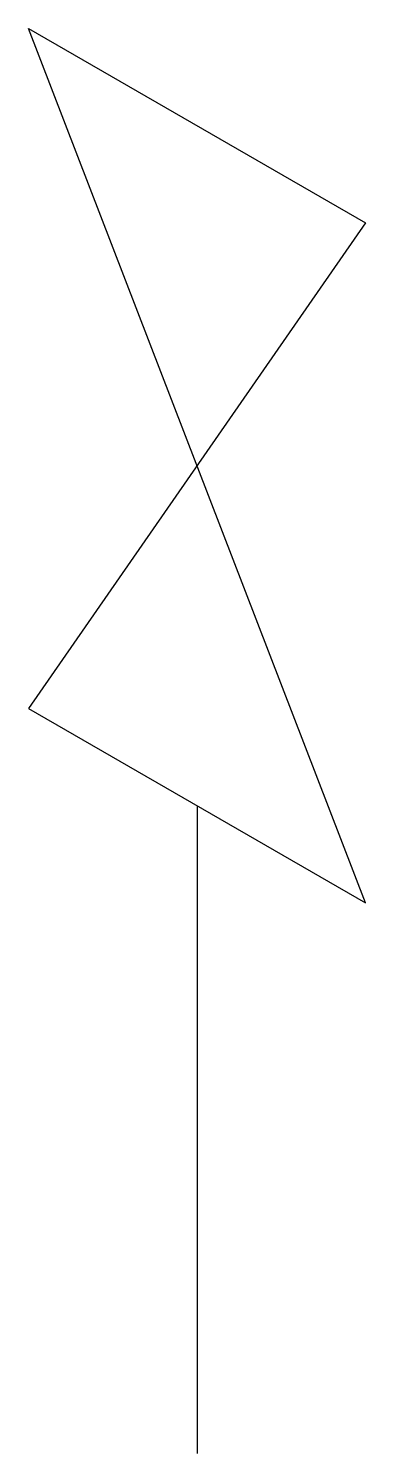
# Model space of a CAD drawing. Header units: millimetres. Extents: x -10043.551 to -10043.447, y -49.432 to -48.992.
import ezdxf

# ---------------------------------------------------------------- set-up
doc = ezdxf.new("R2010")
doc.units = ezdxf.units.MM
doc.layers.add('Tub_iso_bloqueios', color=2, linetype='Continuous')

msp = doc.modelspace()

# ---------------------------------------------------------------- linework, layer by layer
at = {"layer": 'Tub_iso_bloqueios', "color": 2}
for p, q in [((-10043.44685, -49.26247), (-10043.55077, -48.99247)), ((-10043.55077, -48.99247), (-10043.44685, -49.05247)), ((-10043.44685, -49.05247), (-10043.55077, -49.20247)), ((-10043.55077, -49.20247), (-10043.44685, -49.26247))]:
    msp.add_line(p, q, dxfattribs=at)
at = {"layer": 'Tub_iso_bloqueios', "color": 3}
msp.add_line((-10043.49881, -49.23247), (-10043.49881, -49.43247), dxfattribs=at)

doc.saveas('drawing.dxf')
